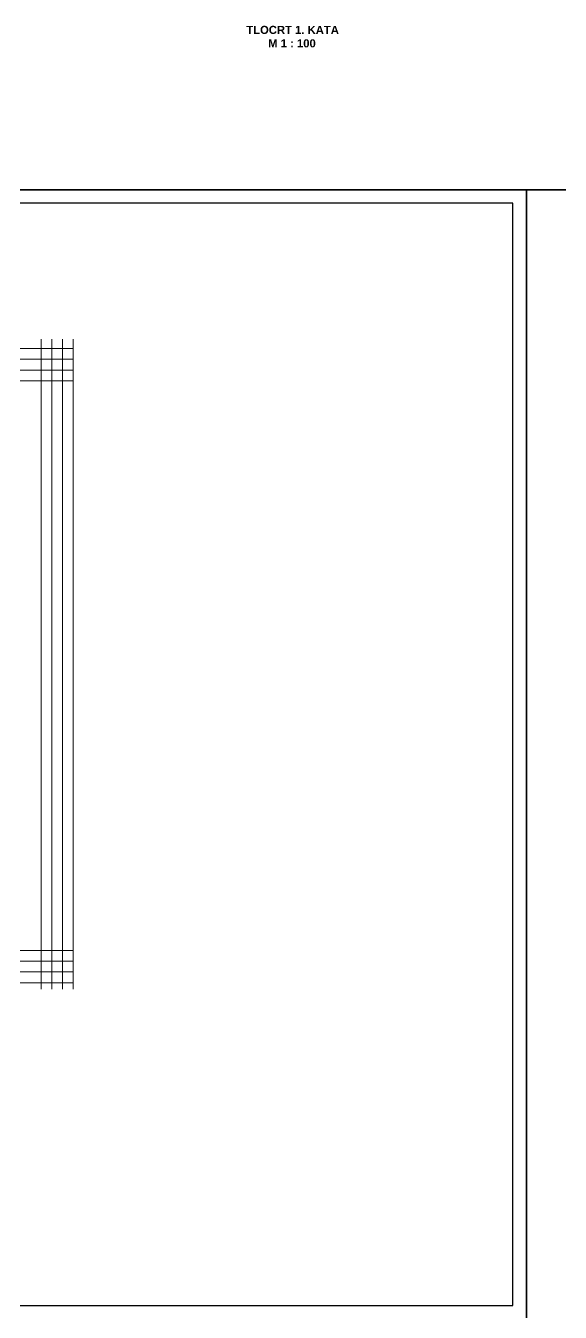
# Model space of a CAD drawing. Header units: millimetres. Extents: x -701 to 470890, y -446843 to -116129.
# Drawn here: x 211854 to 213843, y -225003 to -220218 of the extents above; entities that cross this region are included whole.
import ezdxf

# ---------------------------------------------------------------- set-up
doc = ezdxf.new("R2010")
doc.units = ezdxf.units.MM
doc.layers.get('0').update_dxf_attribs({"lineweight": 0})
doc.layers.get('Defpoints').update_dxf_attribs({"color": 250, "lineweight": 0})
doc.layers.add('Kucni_broj', color=2, linetype='Continuous', plot=False)
doc.layers.add('SAST_Linija sastavnice', color=255, linetype='Continuous', plot=False)
doc.styles.add('tahoma10', font='tahoma.ttf', dxfattribs={"height": 2})

msp = doc.modelspace()

# ---------------------------------------------------------------- linework, layer by layer
at = {"layer": 'Defpoints', "linetype": 'ByBlock', "ltscale": 5}
for points in [[(211911.02, -223800.96), (211911.02, -221383.12)], [(211951.02, -223800.96), (211951.02, -221383.12)], [(211991.02, -223800.96), (211991.02, -221383.12)], [(212031.02, -223800.96), (212031.02, -221383.12)], [(208801.36, -221418.16), (212031.02, -221418.16)], [(208801.36, -221458.16), (212031.02, -221458.16)], [(208801.36, -221498.16), (212031.02, -221498.16)], [(208801.36, -221538.16), (212031.02, -221538.16)], [(208801.36, -223657.1), (212031.02, -223657.1)], [(208801.36, -223697.1), (212031.02, -223697.1)], [(208801.36, -223737.1), (212031.02, -223737.1)], [(208801.36, -223777.1), (212031.02, -223777.1)]]:
    msp.add_lwpolyline(points, dxfattribs=at)
at = {"layer": 'Kucni_broj'}
for points in [[(207777.02, -220827.75), (213717.02, -220827.75), (213717.02, -225027.75), (207777.02, -225027.75)], [(207777.02, -225027.75), (213717.02, -225027.75), (213717.02, -220827.75), (207777.02, -220827.75)], [(213717.02, -220827.75), (219657.02, -220827.75), (219657.02, -225027.75), (213717.02, -225027.75)], [(213717.02, -225027.75), (219657.02, -225027.75), (219657.02, -220827.75), (213717.02, -220827.75)]]:
    msp.add_lwpolyline(points, close=True, dxfattribs=at)
at = {"layer": 'SAST_Linija sastavnice'}
msp.add_lwpolyline([(208029.02, -224977.75), (213667.02, -224977.75), (213667.02, -220877.75), (208029.02, -220877.75)], close=True, dxfattribs=at)

# ---------------------------------------------------------------- texts
at = {"insert": (212674.72, -220218.1), "char_height": 30, "attachment_point": 1, "style": 'tahoma10'}
msp.add_mtext_dynamic_manual_height_columns('{\\fArial|b1|i0|c0|p34;TLOCRT \\fArial|b1|i0|c238|p34;1. KATA\\fArial|b1|i0|c0|p34;\\P       M 1 : 100}', width=728.1474, gutter_width=10, heights=[0], dxfattribs=at)

doc.saveas('drawing.dxf')
